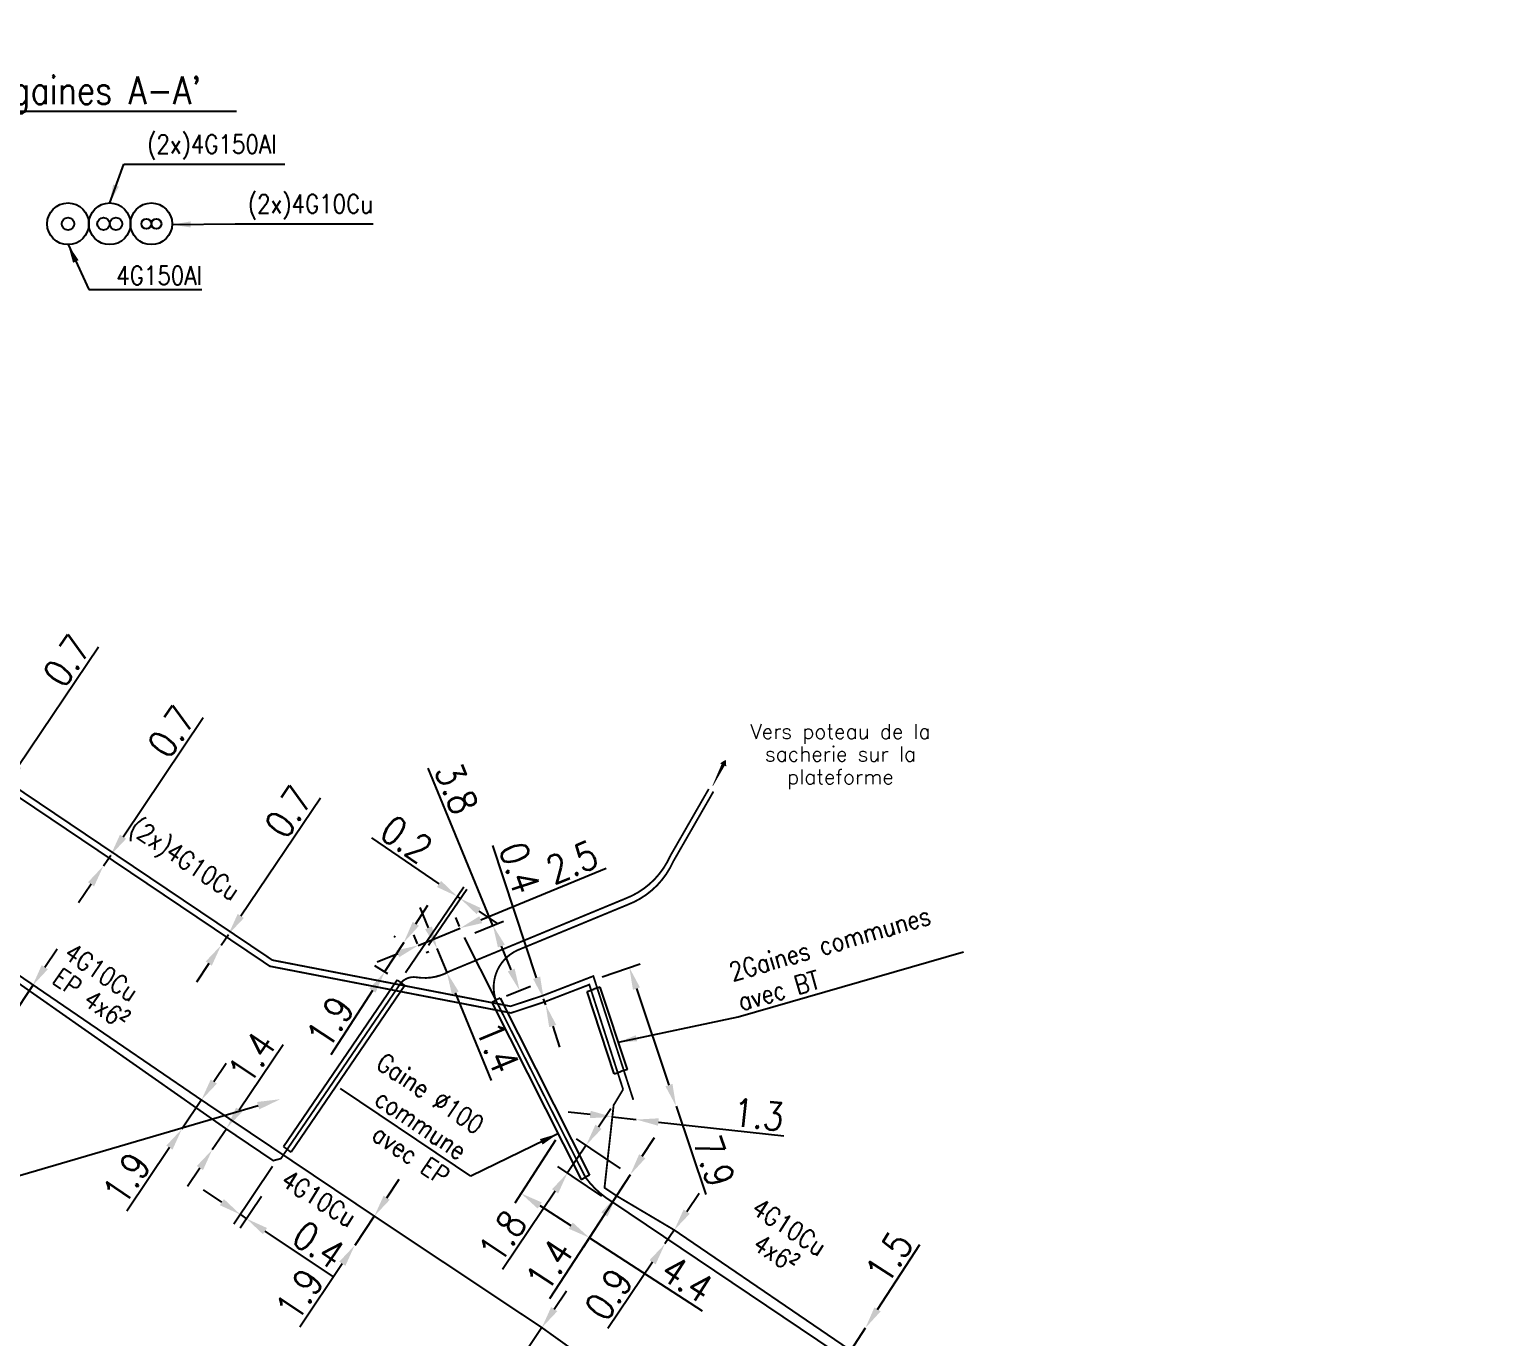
# Model space of a CAD drawing. Header units: millimetres. Extents: x 82000 to 82455, y 143266 to 143912.
# Drawn here: x 82078.7 to 82157.4, y 143427.8 to 143498.5 of the extents above; entities that cross this region are included whole.
import ezdxf
from ezdxf.enums import TextEntityAlignment as Align

# ---------------------------------------------------------------- set-up
doc = ezdxf.new("R2010")
doc.units = ezdxf.units.MM
doc.header["$PDMODE"] = 34
doc.linetypes.add('E_ST_CU', pattern=[2000, 1000, 1000])
doc.layers.get('0').update_dxf_attribs({"linetype": 'CONTINUOUS'})
doc.layers.get('DEFPOINTS').update_dxf_attribs({"linetype": 'CONTINUOUS'})
for name, color, linetype in [('E_100', 3, 'CONTINUOUS'), ('E_400', 7, 'CONTINUOUS'), ('E_900', 7, 'CONTINUOUS')]:
    doc.layers.add(name, color=color, linetype=linetype)
doc.styles.get("Standard").update_dxf_attribs({"font": 'romans.shx', "width": 0.85})
doc.dimstyles.get("Standard").update_dxf_attribs({"dimtxt": 1.5, "dimasz": 1.2, "dimexe": 0.625, "dimexo": 0.625, "dimgap": 0.25, "dimtad": 1, "dimdec": 1, "dimzin": 0, "dimdsep": 46, "dimtxsty": 'Standard', "dimcen": -0.5, "dimadec": 0, "dimazin": 0, "dimtfac": 1, "dimtdec": 1, "dimtmove": 0, "dimatfit": 3, "dimfxl": 1, "dimtolj": 1, "dimtzin": 0, "dimarcsym": 0})

# ---------------------------------------------------------------- blocks, each defined once
blk = doc.blocks.new('*D5')
at = {"layer": 'DEFPOINTS', "color": 0, "linetype": 'Continuous', "transparency": 16777216}
for p in [(82100.839, 143448.866), (82101.238, 143447.516), (82101.372, 143447.571)]:
    blk.add_point(p, dxfattribs=at)
at = {"layer": 'E_100', "color": 0, "linetype": 'Continuous', "lineweight": -2, "transparency": 16777216}
for p, q in [((82100.249, 143449.921), (82099.793, 143451.031)), ((82100.705, 143448.811), (82101.238, 143447.516)), ((82100.261, 143448.629), (82100.127, 143448.574)), ((82100.794, 143447.334), (82100.659, 143447.279)), ((82101.694, 143446.406), (82103.635, 143441.683))]:
    blk.add_line(p, q, dxfattribs=at)
at = {"layer": 'E_100', "color": 0, "linetype": 'Continuous', "transparency": 16777216}
for points in [[(82100.434, 143449.997), (82100.064, 143449.845), (82100.705, 143448.811)], [(82101.879, 143446.482), (82101.509, 143446.33), (82101.238, 143447.516)]]:
    blk.add_solid(points, dxfattribs=at)
at = {"layer": 'E_100', "color": 0, "linetype": 'Continuous', "transparency": 16777216, "insert": (82103.98, 143443.474), "char_height": 1.5, "attachment_point": 5, "rotation": 292.34462}
blk.add_mtext('\\A1;1.4', dxfattribs=at)
blk = doc.blocks.new('*D4')
at = {"layer": 'DEFPOINTS', "color": 0, "linetype": 'Continuous', "transparency": 16777216}
for p in [(82107.756, 143436.685), (82111.141, 143436.578), (82110.136, 143435.084)]:
    blk.add_point(p, dxfattribs=at)
at = {"layer": 'E_100', "color": 0, "linetype": 'Continuous', "lineweight": -2, "transparency": 16777216}
for p, q in [((82109.431, 143439.174), (82110.101, 143440.17)), ((82108.761, 143438.179), (82107.756, 143436.685)), ((82110.622, 143436.927), (82108.243, 143438.528)), ((82109.617, 143435.433), (82107.238, 143437.034)), ((82107.086, 143435.69), (82104.239, 143431.459))]:
    blk.add_line(p, q, dxfattribs=at)
at = {"layer": 'E_100', "color": 0, "linetype": 'Continuous', "transparency": 16777216}
for points in [[(82109.265, 143439.286), (82109.597, 143439.063), (82108.761, 143438.179)], [(82106.92, 143435.801), (82107.252, 143435.578), (82107.756, 143436.685)]]:
    blk.add_solid(points, dxfattribs=at)
at = {"layer": 'E_100', "color": 0, "linetype": 'Continuous', "transparency": 16777216, "insert": (82104.244, 143433.257), "char_height": 1.5, "attachment_point": 5, "rotation": 56.06164}
blk.add_mtext('\\A1;1.8', dxfattribs=at)
blk = doc.blocks.new('*D3')
at = {"color": 0, "linetype": 'ByBlock', "transparency": 16777216}
for p, q in [((82090.016, 143440.1), (82092.386, 143443.628)), ((82088.566, 143437.942), (82089.347, 143439.104)), ((82087.897, 143436.946), (82087.228, 143435.949))]:
    blk.add_line(p, q, dxfattribs=at)
for points in [[(82089.85, 143440.211), (82090.182, 143439.988), (82089.347, 143439.104)], [(82087.731, 143437.057), (82088.063, 143436.834), (82088.566, 143437.942)]]:
    blk.add_solid(points, dxfattribs=at)
at = {"layer": 'DEFPOINTS', "color": 0, "linetype": 'ByBlock', "transparency": 16777216}
for p in [(82089.347, 143439.104), (82089.347, 143439.104), (82088.566, 143437.942)]:
    blk.add_point(p, dxfattribs=at)
at = {"color": 0, "linetype": 'ByBlock', "transparency": 16777216, "insert": (82090.705, 143442.92), "char_height": 1.5, "attachment_point": 5, "rotation": 56.1087}
blk.add_mtext('\\A1;1.4', dxfattribs=at)
blk = doc.blocks.new('*D29')
at = {"layer": 'DEFPOINTS', "color": 0, "transparency": 16777216}
for p in [(82092.171, 143437.548), (82091.567, 143435.926), (82090.415, 143434.212)]:
    blk.add_point(p, dxfattribs=at)
at = {"layer": 'E_400', "color": 0, "lineweight": -2, "transparency": 16777216}
for p, q in [((82091.823, 143437.029), (82089.732, 143433.918)), ((82089.085, 143435.106), (82088.089, 143435.775)), ((82091.218, 143435.407), (82090.067, 143433.693)), ((82090.081, 143434.437), (82090.415, 143434.212)), ((82091.411, 143433.543), (82095.09, 143431.071))]:
    blk.add_line(p, q, dxfattribs=at)
at = {"layer": 'E_400', "color": 0, "transparency": 16777216}
for points in [[(82089.196, 143435.272), (82088.973, 143434.94), (82090.081, 143434.437)], [(82091.523, 143433.709), (82091.3, 143433.377), (82090.415, 143434.212)]]:
    blk.add_solid(points, dxfattribs=at)
at = {"layer": 'E_400', "color": 0, "transparency": 16777216, "insert": (82094.307, 143432.802), "char_height": 1.5, "attachment_point": 5, "rotation": 326.10626}
blk.add_mtext('\\A1;0.4', dxfattribs=at)
blk = doc.blocks.new('*D30')
at = {"layer": 'DEFPOINTS', "color": 0, "transparency": 16777216}
for p in [(82101.806, 143451.617), (82099.899, 143448.48), (82098.649, 143447.003)]:
    blk.add_point(p, dxfattribs=at)
at = {"layer": 'E_400', "color": 0, "lineweight": -2, "transparency": 16777216}
for p, q in [((82100.815, 143452.295), (82097.183, 143454.78)), ((82099.002, 143447.519), (82102.159, 143452.133)), ((82100.252, 143448.996), (82102.322, 143452.021)), ((82101.969, 143451.505), (82101.806, 143451.617)), ((82102.959, 143450.828), (82103.95, 143450.15))]:
    blk.add_line(p, q, dxfattribs=at)
at = {"layer": 'E_400', "color": 0, "transparency": 16777216}
for points in [[(82100.928, 143452.46), (82100.702, 143452.13), (82101.806, 143451.617)], [(82103.072, 143450.993), (82102.846, 143450.663), (82101.969, 143451.505)]]:
    blk.add_solid(points, dxfattribs=at)
at = {"layer": 'E_400', "color": 0, "transparency": 16777216, "insert": (82099.056, 143454.71), "char_height": 1.5, "attachment_point": 5, "rotation": 325.62308}
blk.add_mtext('\\A1;0.2', dxfattribs=at)
blk = doc.blocks.new('*D31')
at = {"layer": 'DEFPOINTS', "color": 0, "transparency": 16777216}
for p in [(82107.449, 143438.973), (82111.141, 143436.578), (82108.938, 143433.183)]:
    blk.add_point(p, dxfattribs=at)
at = {"layer": 'E_400', "color": 0, "lineweight": -2, "transparency": 16777216}
for p, q in [((82107.109, 143438.448), (82104.907, 143435.054)), ((82110.8, 143436.053), (82108.598, 143432.659)), ((82106.254, 143434.925), (82107.932, 143433.837)), ((82108.938, 143433.183), (82115.024, 143429.235))]:
    blk.add_line(p, q, dxfattribs=at)
at = {"layer": 'E_400', "color": 0, "transparency": 16777216}
for points in [[(82106.363, 143435.093), (82106.145, 143434.757), (82105.247, 143435.578)], [(82108.04, 143434.004), (82107.823, 143433.669), (82108.938, 143433.183)]]:
    blk.add_solid(points, dxfattribs=at)
at = {"layer": 'E_400', "color": 0, "transparency": 16777216, "insert": (82114.213, 143430.953), "char_height": 1.5, "attachment_point": 5, "rotation": 327.02288}
blk.add_mtext('\\A1;4.4', dxfattribs=at)
blk = doc.blocks.new('*D32')
at = {"layer": 'DEFPOINTS', "color": 0, "transparency": 16777216}
for p in [(82103.727, 143450.053), (82102.165, 143449.411), (82103.887, 143446.01)]:
    blk.add_point(p, dxfattribs=at)
at = {"layer": 'E_400', "color": 0, "lineweight": -2, "transparency": 16777216}
for p, q in [((82103.727, 143450.053), (82100.236, 143458.547)), ((82102.743, 143449.649), (82104.305, 143450.291)), ((82104.715, 143447.648), (82104.183, 143448.943)), ((82104.465, 143446.248), (82105.75, 143446.776))]:
    blk.add_line(p, q, dxfattribs=at)
at = {"layer": 'E_400', "color": 0, "transparency": 16777216}
for points in [[(82104.368, 143449.019), (82103.998, 143448.867), (82103.727, 143450.053)], [(82104.9, 143447.724), (82104.53, 143447.572), (82105.171, 143446.538)]]:
    blk.add_solid(points, dxfattribs=at)
at = {"layer": 'E_400', "color": 0, "transparency": 16777216, "insert": (82101.763, 143457.46), "char_height": 1.5, "attachment_point": 5, "rotation": 292.34462}
blk.add_mtext('\\A1;3.8', dxfattribs=at)
blk = doc.blocks.new('*D33')
at = {"layer": 'DEFPOINTS', "color": 0, "transparency": 16777216}
for p in [(82101.961, 143449.909), (82102.165, 143449.411), (82099.899, 143448.48)]:
    blk.add_point(p, dxfattribs=at)
at = {"layer": 'E_400', "color": 0, "lineweight": -2, "transparency": 16777216}
for p, q in [((82103.07, 143450.365), (82109.844, 143453.149)), ((82101.927, 143449.989), (82101.723, 143450.487)), ((82099.695, 143448.977), (82101.961, 143449.909)), ((82099.661, 143449.058), (82099.457, 143449.555)), ((82098.585, 143448.521), (82097.475, 143448.065))]:
    blk.add_line(p, q, dxfattribs=at)
at = {"layer": 'E_400', "color": 0, "transparency": 16777216}
for points in [[(82102.994, 143450.55), (82103.147, 143450.18), (82101.961, 143449.909)], [(82098.509, 143448.706), (82098.661, 143448.336), (82099.695, 143448.977)]]:
    blk.add_solid(points, dxfattribs=at)
at = {"layer": 'E_400', "color": 0, "transparency": 16777216, "insert": (82107.997, 143453.471), "char_height": 1.5, "attachment_point": 5, "rotation": 22.34462}
blk.add_mtext('\\A1;2.5', dxfattribs=at)
blk = doc.blocks.new('*D34')
at = {"layer": 'DEFPOINTS', "color": 0, "transparency": 16777216}
for p in [(82098.988, 143449.084), (82097.875, 143447.54), (82098.567, 143447.091)]:
    blk.add_point(p, dxfattribs=at)
at = {"layer": 'E_400', "color": 0, "lineweight": -2, "transparency": 16777216}
for p, q in [((82099.563, 143450.141), (82100.216, 143451.147)), ((82098.91, 143449.134), (82097.875, 143447.54)), ((82098.464, 143449.424), (82098.386, 143449.474)), ((82098.043, 143447.431), (82097.351, 143447.88)), ((82097.222, 143446.533), (82094.975, 143443.07))]:
    blk.add_line(p, q, dxfattribs=at)
at = {"layer": 'E_400', "color": 0, "transparency": 16777216}
for points in [[(82099.395, 143450.25), (82099.731, 143450.032), (82098.91, 143449.134)], [(82097.054, 143446.642), (82097.39, 143446.424), (82097.875, 143447.54)]]:
    blk.add_solid(points, dxfattribs=at)
at = {"layer": 'E_400', "color": 0, "transparency": 16777216, "insert": (82094.933, 143444.843), "char_height": 1.5, "attachment_point": 5, "rotation": 57.02035}
blk.add_mtext('\\A1;1.9', dxfattribs=at)
blk = doc.blocks.new('*D41')
at = {"layer": 'DEFPOINTS', "color": 0, "linetype": 'Continuous', "transparency": 16777216}
for p in [(82097.32, 143434.349), (82096.26, 143432.772), (82096.26, 143432.772)]:
    blk.add_point(p, dxfattribs=at)
at = {"layer": 'E_100', "color": 0, "linetype": 'Continuous', "lineweight": -2, "transparency": 16777216}
for p, q in [((82097.99, 143435.345), (82098.659, 143436.341)), ((82097.32, 143434.349), (82096.26, 143432.772)), ((82095.591, 143431.776), (82093.288, 143428.35))]:
    blk.add_line(p, q, dxfattribs=at)
at = {"layer": 'E_100', "color": 0, "linetype": 'Continuous', "transparency": 16777216}
for points in [[(82097.824, 143435.457), (82098.156, 143435.234), (82097.32, 143434.349)], [(82095.425, 143431.888), (82095.757, 143431.665), (82096.26, 143432.772)]]:
    blk.add_solid(points, dxfattribs=at)
at = {"layer": 'E_100', "color": 0, "linetype": 'Continuous', "transparency": 16777216, "insert": (82093.275, 143430.123), "char_height": 1.5, "attachment_point": 5, "rotation": 56.09172}
blk.add_mtext('\\A1;1.9', dxfattribs=at)
blk = doc.blocks.new('*D42')
at = {"layer": 'DEFPOINTS', "color": 0, "linetype": 'Continuous', "transparency": 16777216}
for p in [(82087.979, 143440.625), (82086.919, 143439.048), (82086.919, 143439.048)]:
    blk.add_point(p, dxfattribs=at)
at = {"layer": 'E_100', "color": 0, "linetype": 'Continuous', "lineweight": -2, "transparency": 16777216}
for p, q in [((82088.648, 143441.621), (82089.317, 143442.617)), ((82087.979, 143440.625), (82086.919, 143439.048)), ((82086.25, 143438.051), (82083.948, 143434.624))]:
    blk.add_line(p, q, dxfattribs=at)
at = {"layer": 'E_100', "color": 0, "linetype": 'Continuous', "transparency": 16777216}
for points in [[(82088.482, 143441.732), (82088.814, 143441.509), (82087.979, 143440.625)], [(82086.084, 143438.163), (82086.416, 143437.94), (82086.919, 143439.048)]]:
    blk.add_solid(points, dxfattribs=at)
at = {"layer": 'E_100', "color": 0, "linetype": 'Continuous', "transparency": 16777216, "insert": (82083.934, 143436.398), "char_height": 1.5, "attachment_point": 5, "rotation": 56.10785}
blk.add_mtext('\\A1;1.9', dxfattribs=at)
blk = doc.blocks.new('*D43')
at = {"layer": 'DEFPOINTS', "color": 0, "linetype": 'Continuous', "transparency": 16777216}
for p in [(82078.853, 143446.799), (82077.747, 143445.133), (82077.747, 143445.133)]:
    blk.add_point(p, dxfattribs=at)
at = {"layer": 'E_100', "color": 0, "linetype": 'Continuous', "lineweight": -2, "transparency": 16777216}
for p, q in [((82079.517, 143447.799), (82080.18, 143448.799)), ((82078.853, 143446.799), (82077.747, 143445.133)), ((82077.084, 143444.133), (82074.718, 143440.566))]:
    blk.add_line(p, q, dxfattribs=at)
at = {"layer": 'E_100', "color": 0, "linetype": 'Continuous', "transparency": 16777216}
for points in [[(82079.35, 143447.91), (82079.683, 143447.689), (82078.853, 143446.799)], [(82076.917, 143444.244), (82077.251, 143444.022), (82077.747, 143445.133)]]:
    blk.add_solid(points, dxfattribs=at)
at = {"layer": 'E_100', "color": 0, "linetype": 'Continuous', "transparency": 16777216, "insert": (82074.711, 143442.365), "char_height": 1.5, "attachment_point": 5, "rotation": 56.43615}
blk.add_mtext('\\A1;1.7', dxfattribs=at)
blk = doc.blocks.new('*D51')
at = {"layer": 'DEFPOINTS', "color": 0, "linetype": 'Continuous', "transparency": 16777216}
for p in [(82123.851, 143428.307), (82123.851, 143428.307), (82123.061, 143427.091)]:
    blk.add_point(p, dxfattribs=at)
at = {"layer": 'E_100', "color": 0, "linetype": 'Continuous', "lineweight": -2, "transparency": 16777216}
for p, q in [((82124.505, 143429.313), (82126.789, 143432.825)), ((82123.061, 143427.091), (82123.851, 143428.307)), ((82122.407, 143426.085), (82121.753, 143425.079))]:
    blk.add_line(p, q, dxfattribs=at)
at = {"layer": 'E_100', "color": 0, "linetype": 'Continuous', "transparency": 16777216}
for points in [[(82124.338, 143429.422), (82124.673, 143429.204), (82123.851, 143428.307)], [(82122.239, 143426.194), (82122.575, 143425.976), (82123.061, 143427.091)]]:
    blk.add_solid(points, dxfattribs=at)
at = {"layer": 'E_100', "color": 0, "linetype": 'Continuous', "transparency": 16777216, "insert": (82125.136, 143432.117), "char_height": 1.5, "attachment_point": 5, "rotation": 56.97126}
blk.add_mtext('\\A1;1.5', dxfattribs=at)
blk = doc.blocks.new('*D52')
at = {"layer": 'DEFPOINTS', "color": 0, "linetype": 'Continuous', "transparency": 16777216}
for p in [(82113.525, 143433.598), (82113.022, 143432.851), (82113.022, 143432.851)]:
    blk.add_point(p, dxfattribs=at)
at = {"layer": 'E_100', "color": 0, "linetype": 'Continuous', "lineweight": -2, "transparency": 16777216}
for p, q in [((82114.196, 143434.593), (82114.866, 143435.588)), ((82113.525, 143433.598), (82113.022, 143432.851)), ((82112.352, 143431.856), (82109.944, 143428.281))]:
    blk.add_line(p, q, dxfattribs=at)
at = {"layer": 'E_100', "color": 0, "linetype": 'Continuous', "transparency": 16777216}
for points in [[(82114.03, 143434.705), (82114.361, 143434.481), (82113.525, 143433.598)], [(82112.186, 143431.968), (82112.518, 143431.744), (82113.022, 143432.851)]]:
    blk.add_solid(points, dxfattribs=at)
at = {"layer": 'E_100', "color": 0, "linetype": 'Continuous', "transparency": 16777216, "insert": (82109.983, 143430.13), "char_height": 1.5, "attachment_point": 5, "rotation": 56.03775}
blk.add_mtext('\\A1;0.9', dxfattribs=at)
blk = doc.blocks.new('*D53')
at = {"layer": 'DEFPOINTS', "color": 0, "linetype": 'Continuous', "transparency": 16777216}
for p in [(82111.141, 143436.578), (82111.141, 143436.578), (82110.404, 143435.446)]:
    blk.add_point(p, dxfattribs=at)
at = {"layer": 'E_100', "color": 0, "linetype": 'Continuous', "lineweight": -2, "transparency": 16777216}
for p, q in [((82111.795, 143437.583), (82112.449, 143438.589)), ((82111.141, 143436.578), (82110.404, 143435.446)), ((82109.75, 143434.44), (82106.783, 143429.881))]:
    blk.add_line(p, q, dxfattribs=at)
at = {"layer": 'E_100', "color": 0, "linetype": 'Continuous', "transparency": 16777216}
for points in [[(82111.627, 143437.692), (82111.963, 143437.474), (82111.141, 143436.578)], [(82109.582, 143434.549), (82109.917, 143434.331), (82110.404, 143435.446)]]:
    blk.add_solid(points, dxfattribs=at)
at = {"layer": 'E_100', "color": 0, "linetype": 'Continuous', "transparency": 16777216, "insert": (82106.777, 143431.705), "char_height": 1.5, "attachment_point": 5, "rotation": 56.94819}
blk.add_mtext('\\A1;1.4', dxfattribs=at)
blk = doc.blocks.new('*D54')
at = {"layer": 'DEFPOINTS', "color": 0, "linetype": 'Continuous', "transparency": 16777216}
for p in [(82110.179, 143439.71), (82111.471, 143439.567), (82111.471, 143439.567)]:
    blk.add_point(p, dxfattribs=at)
at = {"layer": 'E_100', "color": 0, "linetype": 'Continuous', "lineweight": -2, "transparency": 16777216}
for p, q in [((82108.986, 143439.842), (82107.793, 143439.973)), ((82110.179, 143439.71), (82111.471, 143439.567)), ((82112.664, 143439.435), (82119.451, 143438.685))]:
    blk.add_line(p, q, dxfattribs=at)
at = {"layer": 'E_100', "color": 0, "linetype": 'Continuous', "transparency": 16777216}
for points in [[(82109.008, 143440.04), (82108.964, 143439.643), (82110.179, 143439.71)], [(82112.686, 143439.634), (82112.642, 143439.236), (82111.471, 143439.567)]]:
    blk.add_solid(points, dxfattribs=at)
at = {"layer": 'E_100', "color": 0, "linetype": 'Continuous', "transparency": 16777216, "insert": (82118.075, 143439.843), "char_height": 1.5, "attachment_point": 5, "rotation": 353.69567}
blk.add_mtext('\\A1;1.3', dxfattribs=at)
blk = doc.blocks.new('*D55')
at = {"layer": 'DEFPOINTS', "color": 0, "linetype": 'Continuous', "transparency": 16777216}
for p in [(82109.044, 143447.086), (82113.621, 143440.292), (82113.621, 143440.292)]:
    blk.add_point(p, dxfattribs=at)
at = {"layer": 'E_100', "color": 0, "linetype": 'Continuous', "lineweight": -2, "transparency": 16777216}
for p, q in [((82109.636, 143447.285), (82111.69, 143447.978)), ((82111.481, 143446.641), (82113.238, 143441.429)), ((82113.621, 143440.292), (82115.228, 143435.525))]:
    blk.add_line(p, q, dxfattribs=at)
at = {"layer": 'E_100', "color": 0, "linetype": 'Continuous', "transparency": 16777216}
for points in [[(82111.671, 143446.705), (82111.292, 143446.577), (82111.098, 143447.778)], [(82113.428, 143441.493), (82113.048, 143441.365), (82113.621, 143440.292)]]:
    blk.add_solid(points, dxfattribs=at)
at = {"layer": 'E_100', "color": 0, "linetype": 'Continuous', "transparency": 16777216, "insert": (82115.679, 143437.319), "char_height": 1.5, "attachment_point": 5, "rotation": 288.62706}
blk.add_mtext('\\A1;7.9', dxfattribs=at)
blk = doc.blocks.new('*D56')
at = {"layer": 'DEFPOINTS', "color": 0, "linetype": 'Continuous', "transparency": 16777216}
for p in [(82089.045, 143448.989), (82089.045, 143448.989), (82089.436, 143449.57)]:
    blk.add_point(p, dxfattribs=at)
at = {"layer": 'E_100', "color": 0, "linetype": 'Continuous', "lineweight": -2, "transparency": 16777216}
for p, q in [((82090.106, 143450.565), (82094.403, 143456.947)), ((82089.045, 143448.989), (82089.436, 143449.57)), ((82088.374, 143447.994), (82087.704, 143446.998))]:
    blk.add_line(p, q, dxfattribs=at)
at = {"layer": 'E_100', "color": 0, "linetype": 'Continuous', "transparency": 16777216}
for points in [[(82089.94, 143450.677), (82090.272, 143450.454), (82089.436, 143449.57)], [(82088.209, 143448.106), (82088.54, 143447.882), (82089.045, 143448.989)]]:
    blk.add_solid(points, dxfattribs=at)
at = {"layer": 'E_100', "color": 0, "linetype": 'Continuous', "transparency": 16777216, "insert": (82092.688, 143456.19), "char_height": 1.5, "attachment_point": 5, "rotation": 56.04695}
blk.add_mtext('\\A1;0.7', dxfattribs=at)
blk = doc.blocks.new('*D57')
at = {"layer": 'DEFPOINTS', "color": 0, "linetype": 'Continuous', "transparency": 16777216}
for p in [(82083.076, 143453.852), (82082.685, 143453.271), (82082.685, 143453.271)]:
    blk.add_point(p, dxfattribs=at)
at = {"layer": 'E_100', "color": 0, "linetype": 'Continuous', "lineweight": -2, "transparency": 16777216}
for p, q in [((82083.746, 143454.848), (82088.077, 143461.28)), ((82082.685, 143453.271), (82083.076, 143453.852)), ((82082.015, 143452.276), (82081.344, 143451.281))]:
    blk.add_line(p, q, dxfattribs=at)
at = {"layer": 'E_100', "color": 0, "linetype": 'Continuous', "transparency": 16777216}
for points in [[(82083.58, 143454.959), (82083.912, 143454.736), (82083.076, 143453.852)], [(82081.849, 143452.388), (82082.18, 143452.164), (82082.685, 143453.271)]]:
    blk.add_solid(points, dxfattribs=at)
at = {"layer": 'E_100', "color": 0, "linetype": 'Continuous', "transparency": 16777216, "insert": (82086.362, 143460.524), "char_height": 1.5, "attachment_point": 5, "rotation": 56.04695}
blk.add_mtext('\\A1;0.7', dxfattribs=at)
blk = doc.blocks.new('*D58')
at = {"layer": 'DEFPOINTS', "color": 0, "linetype": 'Continuous', "transparency": 16777216}
for p in [(82077.406, 143457.672), (82077.015, 143457.091), (82077.015, 143457.091)]:
    blk.add_point(p, dxfattribs=at)
at = {"layer": 'E_100', "color": 0, "linetype": 'Continuous', "lineweight": -2, "transparency": 16777216}
for p, q in [((82078.077, 143458.666), (82082.424, 143465.11)), ((82076.888, 143458.021), (82076.888, 143458.021)), ((82077.015, 143457.091), (82077.406, 143457.672)), ((82076.497, 143457.441), (82076.497, 143457.441)), ((82076.344, 143456.096), (82075.673, 143455.102))]:
    blk.add_line(p, q, dxfattribs=at)
at = {"layer": 'E_100', "color": 0, "linetype": 'Continuous', "transparency": 16777216}
for points in [[(82077.911, 143458.778), (82078.243, 143458.555), (82077.406, 143457.672)], [(82076.178, 143456.208), (82076.51, 143455.985), (82077.015, 143457.091)]]:
    blk.add_solid(points, dxfattribs=at)
at = {"layer": 'E_100', "color": 0, "linetype": 'Continuous', "transparency": 16777216, "insert": (82080.708, 143464.355), "char_height": 1.5, "attachment_point": 5, "rotation": 55.99889}
blk.add_mtext('\\A1;0.7', dxfattribs=at)
blk = doc.blocks.new('*D76')
at = {"layer": 'DEFPOINTS', "color": 0, "linetype": 'Continuous', "transparency": 16777216}
for p in [(82106.468, 143446.092), (82106.578, 143445.76), (82106.578, 143445.76)]:
    blk.add_point(p, dxfattribs=at)
at = {"layer": 'E_100', "color": 0, "linetype": 'Continuous', "lineweight": -2, "transparency": 16777216}
for p, q in [((82106.09, 143447.231), (82103.718, 143454.38)), ((82106.578, 143445.76), (82106.468, 143446.092)), ((82106.956, 143444.621), (82107.333, 143443.482))]:
    blk.add_line(p, q, dxfattribs=at)
at = {"layer": 'E_100', "color": 0, "linetype": 'Continuous', "transparency": 16777216}
for points in [[(82106.279, 143447.294), (82105.9, 143447.168), (82106.468, 143446.092)], [(82107.145, 143444.684), (82106.766, 143444.558), (82106.578, 143445.76)]]:
    blk.add_solid(points, dxfattribs=at)
at = {"layer": 'E_100', "color": 0, "linetype": 'Continuous', "transparency": 16777216, "insert": (82105.176, 143453.161), "char_height": 1.5, "attachment_point": 5, "rotation": 288.35489}
blk.add_mtext('\\A1;0.4', dxfattribs=at)
blk = doc.blocks.new('*D78')
at = {"layer": 'DEFPOINTS', "color": 0, "linetype": 'Continuous', "transparency": 16777216}
for p in [(82106.371, 143428.328), (82105.283, 143426.709), (82105.283, 143426.709)]:
    blk.add_point(p, dxfattribs=at)
at = {"layer": 'E_100', "color": 0, "linetype": 'Continuous', "lineweight": -2, "transparency": 16777216}
for p, q in [((82107.04, 143429.324), (82107.709, 143430.32)), ((82106.371, 143428.328), (82105.283, 143426.709)), ((82104.614, 143425.713), (82102.176, 143422.085))]:
    blk.add_line(p, q, dxfattribs=at)
at = {"layer": 'E_100', "color": 0, "linetype": 'Continuous', "transparency": 16777216}
for points in [[(82106.874, 143429.436), (82107.206, 143429.213), (82106.371, 143428.328)], [(82104.448, 143425.825), (82104.78, 143425.602), (82105.283, 143426.709)]]:
    blk.add_solid(points, dxfattribs=at)
at = {"layer": 'E_100', "color": 0, "linetype": 'Continuous', "transparency": 16777216, "insert": (82102.231, 143423.958), "char_height": 1.5, "attachment_point": 5, "rotation": 56.1087}
blk.add_mtext('\\A1;2.0', dxfattribs=at)

msp = doc.modelspace()

# ---------------------------------------------------------------- linework, layer by layer
at = {"layer": 'E_100', "const_width": 0.1, "flags": 128}
for points in [[(82032.323, 143498.424), (82026.884, 143491.424), (82021.928, 143485.144, 0.426022), (82022.115, 143483.325), (82068.589, 143453.603), (82089.318, 143439.063), (82091.857, 143437.348), (82092.272, 143437.459), (82098.762, 143446.958, -0.260737), (82099.614, 143447.25, 0.170629), (82101.372, 143447.571), (82110.878, 143451.502, 0.199462), (82113.305, 143453.804), (82115.387, 143457.426)], [(82115.642, 143457.289), (82113.465, 143453.502, -0.199269), (82111.011, 143451.176), (82105.219, 143448.783), (82105.219, 143448.783, 0.409231), (82103.885, 143446.01), (82108.725, 143436.449, 0.101112), (82110.164, 143435.126), (82136.44, 143417.439, 0.013367), (82155.164, 143405.188, 0.512324), (82157.375, 143406.512, 0.527234), (82156.472, 143406.686, 0.644861)]]:
    msp.add_lwpolyline(points, format="xyb", dxfattribs=at)
at = {"layer": 'E_100', "linetype": 'E_ST_CU', "const_width": 0.1, "flags": 128}
for points in [[(82111.312, 143440.63), (82109.154, 143447.316), (82106.408, 143446.257), (82104.677, 143445.688), (82091.813, 143448.18), (82089.533, 143449.715), (82083.173, 143453.997), (82077.504, 143457.817), (82070.871, 143462.291), (82063.901, 143466.992, 0.411475), (82063.486, 143466.914), (82054.601, 143454.004)], [(82054.89, 143453.805), (82063.578, 143466.43, -0.411475), (82063.993, 143466.508), (82070.676, 143462.001), (82077.308, 143457.527), (82082.978, 143453.707), (82089.338, 143449.425), (82091.677, 143447.85), (82104.705, 143445.326), (82106.523, 143445.926), (82108.934, 143446.856), (82110.761, 143441.195)]]:
    msp.add_lwpolyline(points, format="xyb", dxfattribs=at)
at = {"layer": 'E_100', "linetype": 'E_ST_CU', "flags": 128}
for points in [[(82136.379, 143400.614, 0.1, 0.1, 0), (82139.511, 143405.42, 0.1, 0.1, 0), (82138.288, 143406.216, 0.1, 0.1, 0), (82130.198, 143411.487, 0.1, 0.1, 0), (82126.642, 143413.804, 0.1, 0.1, 0), (82106.371, 143428.328, 0.1, 0.1, 0), (82097.32, 143434.349, 0.1, 0.1, 0), (82087.979, 143440.625, 0.1, 0.1, 0), (82074.756, 143449.661, 0.1, 0.1, 0), (82069.936, 143452.18, 0.1, 0.1, 0), (82059.025, 143459.197, 0.1, 0.1, 0), (82055.178, 143453.607, 0, 0, 0)], [(82110.761, 143441.195, 0.1, 0.1, 0), (82110.249, 143440.344, 0.1, 0.1, 0), (82110.179, 143439.71, 0.1, 0.1, 0), (82109.756, 143435.882, 0.1, 0.1, 0), (82110.404, 143435.446, 0.1, 0.1, 0), (82113.525, 143433.598, 0.1, 0.1, 0), (82123.061, 143427.091, 0.1, 0.1, 0), (82132.041, 143421.277, 0.1, 0.1, 0), (82140.964, 143415.035, 0.1, 0.1, 0), (82148.989, 143409.972, 0.1, 0.1, 0), (82154.258, 143406.16, 0.1, 0.1, 0), (82155.325, 143405.5, 0.1, 0.1, 0), (82155.703, 143405.669, 0, 0, 0)]]:
    msp.add_lwpolyline(points, format="xyseb", dxfattribs=at)
at = {"layer": 'E_100', "color": 3, "linetype": 'Continuous', "flags": 128}
msp.add_lwpolyline([(82115.602, 143457.597, 0.0315, 0.189, 0), (82116.166, 143458.726, 0.189, 0, 0), (82116.307, 143459.008, 0, 0.378, 0), (82116.166, 143458.726, 0.378, 0.378, 0)], format="xyseb", dxfattribs=at)
at = {"layer": 'E_400'}
for p, q in [((82102.165, 143449.411), (82103.887, 143446.01)), ((82091.043, 143440.316), (82076.965, 143436.186))]:
    msp.add_line(p, q, dxfattribs=at)
at = {"layer": 'E_400', "color": 7, "linetype": 'CONTINUOUS'}
for p, q in [((82098.555, 143447.099), (82092.416, 143438.086)), ((82098.968, 143446.817), (82092.829, 143437.805)), ((82098.555, 143447.099), (82098.762, 143446.958)), ((82098.968, 143446.817), (82098.762, 143446.958)), ((82108.817, 143446.493), (82109.173, 143446.61)), ((82110.278, 143442.041), (82108.817, 143446.493)), ((82109.529, 143446.727), (82109.173, 143446.61)), ((82110.991, 143442.275), (82109.529, 143446.727)), ((82103.664, 143445.897), (82103.887, 143446.01)), ((82103.664, 143445.897), (82108.502, 143436.336)), ((82104.11, 143446.123), (82103.887, 143446.01)), ((82104.11, 143446.123), (82108.948, 143436.562)), ((82110.278, 143442.041), (82110.634, 143442.158)), ((82110.991, 143442.275), (82110.634, 143442.158)), ((82092.416, 143438.086), (82092.622, 143437.945)), ((82092.829, 143437.805), (82092.622, 143437.945)), ((82108.502, 143436.336), (82108.725, 143436.449)), ((82108.948, 143436.562), (82108.725, 143436.449))]:
    msp.add_line(p, q, dxfattribs=at)
at = {"layer": 'E_400'}
msp.add_solid([(82090.984, 143440.516), (82091.102, 143440.116), (82092.243, 143440.668)], dxfattribs=at)
at = {"layer": 'E_900', "linetype": 'Continuous', "flags": 128}
msp.add_lwpolyline([(82072.365, 143494.037), (82089.871, 143494.037)], dxfattribs=at)
at = {"layer": 'E_900'}
for centre in [(82080.773, 143487.958), (82083.023, 143487.958), (82085.273, 143487.958)]:
    msp.add_circle(centre, 1.125, dxfattribs=at)
at = {"layer": 'E_900', "color": 1, "linetype": 'Continuous'}
msp.add_circle((82080.773, 143487.958), 0.338, dxfattribs=at)
at = {"layer": 'E_900', "color": 3, "linetype": 'Continuous'}
for centre, radius in [((82082.685, 143487.958), 0.338), ((82083.36, 143487.958), 0.338), ((82085.003, 143487.958), 0.27), ((82085.543, 143487.958), 0.27)]:
    msp.add_circle(centre, radius, dxfattribs=at)

# ---------------------------------------------------------------- texts
at = {"layer": 'E_100', "color": 3, "linetype": 'Continuous'}
for s, p in [('Vers poteau de la', (82122.501, 143460.403)), ('sacherie sur la', (82122.501, 143459.336)), ('plateforme', (82122.501, 143457.949))]:
    msp.add_text(s, height=0.8, dxfattribs=at).set_placement(p, align=Align.MIDDLE)
at = {"layer": 'E_100', "linetype": 'Continuous', "width": 0.85}
for s, rotation, p in [('(2x)4G10Cu', 326.10943, (82084.001, 143455.11)), ('4G10Cu', 326.10943, (82080.48, 143448.332)), ('4G10Cu', 327.78533, (82092.189, 143436.052)), ('4G10Cu', 326.94819, (82117.621, 143434.534))]:
    msp.add_text(s, height=1, rotation=rotation, dxfattribs=at).set_placement(p)
at = {"layer": 'E_100', "linetype": 'Continuous', "char_height": 1, "attachment_point": 7}
for s, insert, rotation in [('\\A1;EP 4x6²', (82079.858, 143446.987), 325.06618), ('\\A1;4x6²', (82117.685, 143432.606), 326.94819)]:
    msp.add_mtext(s, dxfattribs=dict(at, insert=insert, rotation=rotation))
at = {"layer": 'E_400', "linetype": 'Continuous', "char_height": 1}
for s, insert, attachment_point, rotation in [('\\A1;2Gaines communes\\Pavec BT', (82117.139, 143445.424), 7, 16.12426), ('\\A1;Gaine %%C100\\Pcommune\\Pavec EP', (82100.936, 143435.952), 9, 326.06164)]:
    msp.add_mtext(s, dxfattribs=dict(at, insert=insert, attachment_point=attachment_point, rotation=rotation))
at = {"layer": 'E_900', "linetype": 'Continuous', "width": 0.85}
msp.add_text("Détail gaines A-A'", height=1.5, dxfattribs=at).set_placement((82072.125, 143494.423))
at = {"layer": 'E_900', "linetype": 'Continuous', "char_height": 1}
for s, insert, attachment_point in [('\\A1;(2x)4G150Al', (82085.038, 143491.432), 7), ('\\A1;(2x)4G10Cu', (82097.253, 143488.2), 9), ('\\A1;4G150Al', (82088.001, 143484.666), 9)]:
    msp.add_mtext(s, dxfattribs=dict(at, insert=insert, attachment_point=attachment_point))

# ---------------------------------------------------------------- dimensions: what is measured, and where the dimension line sits
at = {"layer": 'E_100', "linetype": 'Continuous'}
for base, p1, p2, angle, picture, middle in [((82077.015, 143457.091), (82077.406, 143457.672), (82077.015, 143457.091), 55.99889, '*D58', (82081.537, 143463.796)), ((82082.685, 143453.271), (82083.076, 143453.852), (82082.685, 143453.271), 56.04695, '*D57', (82087.192, 143459.965)), ((82089.045, 143448.989), (82089.436, 143449.57), (82089.045, 143448.989), 56.04695, '*D56', (82093.517, 143455.632)), ((82106.5777, 143445.76), (82106.4675, 143446.0922), (82106.5777, 143445.76), 108.35489, '*D76', (82104.2267, 143452.8462)), ((82113.621, 143440.292), (82109.044, 143447.086), (82113.621, 143440.292), 108.62706, '*D55', (82114.731, 143436.999)), ((82111.141, 143436.578), (82110.404, 143435.446), (82111.141, 143436.578), 236.94819, '*D53', (82107.615, 143431.16)), ((82113.022, 143432.851), (82113.525, 143433.598), (82113.022, 143432.851), 56.03775, '*D52', (82110.813, 143429.571)), ((82105.283, 143426.709), (82106.371, 143428.328), (82105.283, 143426.709), 56.1087, '*D78', (82103.061, 143423.401))]:
    dim = msp.add_linear_dim(base=base, p1=p1, p2=p2, angle=angle, dimstyle='Standard', dxfattribs=at)
    dim.commit()
    dim.dimension.update_dxf_attribs({"geometry": picture, "text_midpoint": middle, "dimtype": 160})
at = {"layer": 'E_100', "color": 3, "linetype": 'Continuous'}
for base, p1, p2, angle, picture, middle in [((82101.238, 143447.516), (82100.839, 143448.866), (82101.372, 143447.571), 292.34462, '*D5', (82103.055, 143443.094)), ((82107.756, 143436.685), (82111.141, 143436.578), (82110.136, 143435.084), 236.06164, '*D4', (82105.074, 143432.699))]:
    dim = msp.add_linear_dim(base=base, p1=p1, p2=p2, angle=angle, dimstyle='Standard', dxfattribs=at)
    dim.commit()
    dim.dimension.update_dxf_attribs({"geometry": picture, "text_midpoint": middle, "dimtype": 161})
at = {"layer": 'E_100', "linetype": 'Continuous'}
dim = msp.add_linear_dim(base=(82077.747, 143445.133), p1=(82078.853, 143446.799), p2=(82077.747, 143445.133), angle=56.43615, text='1.7', dimstyle='Standard', override={"dimscale": 1, "dimlfac": 1, "dimlunit": 2}, dxfattribs=at)
dim.commit()
dim.dimension.update_dxf_attribs({"geometry": '*D43', "text_midpoint": (82075.544, 143441.812), "dimtype": 160})
at = {"layer": 'E_100', "color": 3, "linetype": 'Continuous'}
dim = msp.add_aligned_dim(p1=(82088.566, 143437.942), p2=(82089.347, 143439.104), distance=0, dimstyle='Standard', dxfattribs=at)
dim.commit()
dim.dimension.update_dxf_attribs({"geometry": '*D3', "text_midpoint": (82090.705, 143442.92)})
at = {"layer": 'E_100', "linetype": 'Continuous'}
for base, p1, p2, angle, picture, middle in [((82086.919, 143439.048), (82087.979, 143440.625), (82086.919, 143439.048), 56.10785, '*D42', (82084.764, 143435.84)), ((82111.471, 143439.567), (82110.179, 143439.71), (82111.471, 143439.567), 173.69567, '*D54', (82117.965, 143438.85)), ((82096.26, 143432.772), (82097.32, 143434.349), (82096.26, 143432.772), 56.09172, '*D41', (82094.105, 143429.565)), ((82123.851, 143428.307), (82123.061, 143427.091), (82123.851, 143428.307), 236.97126, '*D51', (82125.974, 143431.572))]:
    dim = msp.add_linear_dim(base=base, p1=p1, p2=p2, angle=angle, dimstyle='Standard', override={"dimscale": 1, "dimlfac": 1, "dimlunit": 2}, dxfattribs=at)
    dim.commit()
    dim.dimension.update_dxf_attribs({"geometry": picture, "text_midpoint": middle, "dimtype": 160})
at = {"layer": 'E_400'}
for base, p1, p2, angle, picture, middle, dimtype in [((82103.727, 143450.053), (82103.887, 143446.01), (82102.165, 143449.411), 292.34462, '*D32', (82100.839, 143457.08), 160), ((82101.806, 143451.617), (82099.899, 143448.48), (82098.649, 143447.003), 145.62308, '*D30', (82098.492, 143453.884), 160), ((82101.9606, 143449.9087), (82099.899, 143448.4797), (82102.1651, 143449.4112), 22.34462, '*D33', (82108.3774, 143452.5462), 160), ((82108.938, 143433.183), (82107.449, 143438.973), (82111.141, 143436.578), 327.02288, '*D31', (82113.668, 143430.114), 161)]:
    dim = msp.add_linear_dim(base=base, p1=p1, p2=p2, angle=angle, dimstyle='Standard', dxfattribs=at)
    dim.commit()
    dim.dimension.update_dxf_attribs({"geometry": picture, "text_midpoint": middle, "dimtype": dimtype})
for base, p1, p2, angle, picture, middle in [((82097.875, 143447.54), (82098.988, 143449.084), (82098.567, 143447.091), 237.02035, '*D34', (82094.933, 143444.843)), ((82090.415, 143434.212), (82092.171, 143437.548), (82091.567, 143435.926), 326.10626, '*D29', (82094.307, 143432.802))]:
    dim = msp.add_linear_dim(base=base, p1=p1, p2=p2, angle=angle, dimstyle='Standard', dxfattribs=at)
    dim.commit()
    dim.dimension.update_dxf_attribs({"geometry": picture, "text_midpoint": middle})

# ---------------------------------------------------------------- leaders
at = {"layer": 'E_400', "linetype": 'Continuous', "annotation_type": 0, "has_hookline": 1}
for points, hookline_direction, text_width, horizontal_direction in [([(82110.506, 143443.753), (82116.969, 143445.115)], 0, 12.426, (0.960662, 0.277721, 0)), ([(82107.237, 143438.803), (82102.532, 143436.507), (82101.702, 143437.066)], 1, 7.245, (0.829639, -0.558301, 0))]:
    msp.add_leader(points, dimstyle='Standard', override={"dimasz": 1}, dxfattribs=dict(at, hookline_direction=hookline_direction, text_width=text_width, horizontal_direction=horizontal_direction))
at = {"layer": 'E_900', "linetype": 'Continuous', "annotation_type": 0, "has_hookline": 1, "hookline_direction": 0}
for points, text_width in [([(82083.023, 143489.083), (82083.788, 143491.182), (82084.788, 143491.182)], 7.448), ([(82086.397, 143487.914), (82089.799, 143487.95)], 7.205), ([(82080.773, 143486.833), (82081.893, 143484.416), (82082.893, 143484.416)], 4.857)]:
    msp.add_leader(points, dimstyle='Standard', override={"dimasz": 1}, dxfattribs=dict(at, text_width=text_width))

doc.saveas('drawing.dxf')
